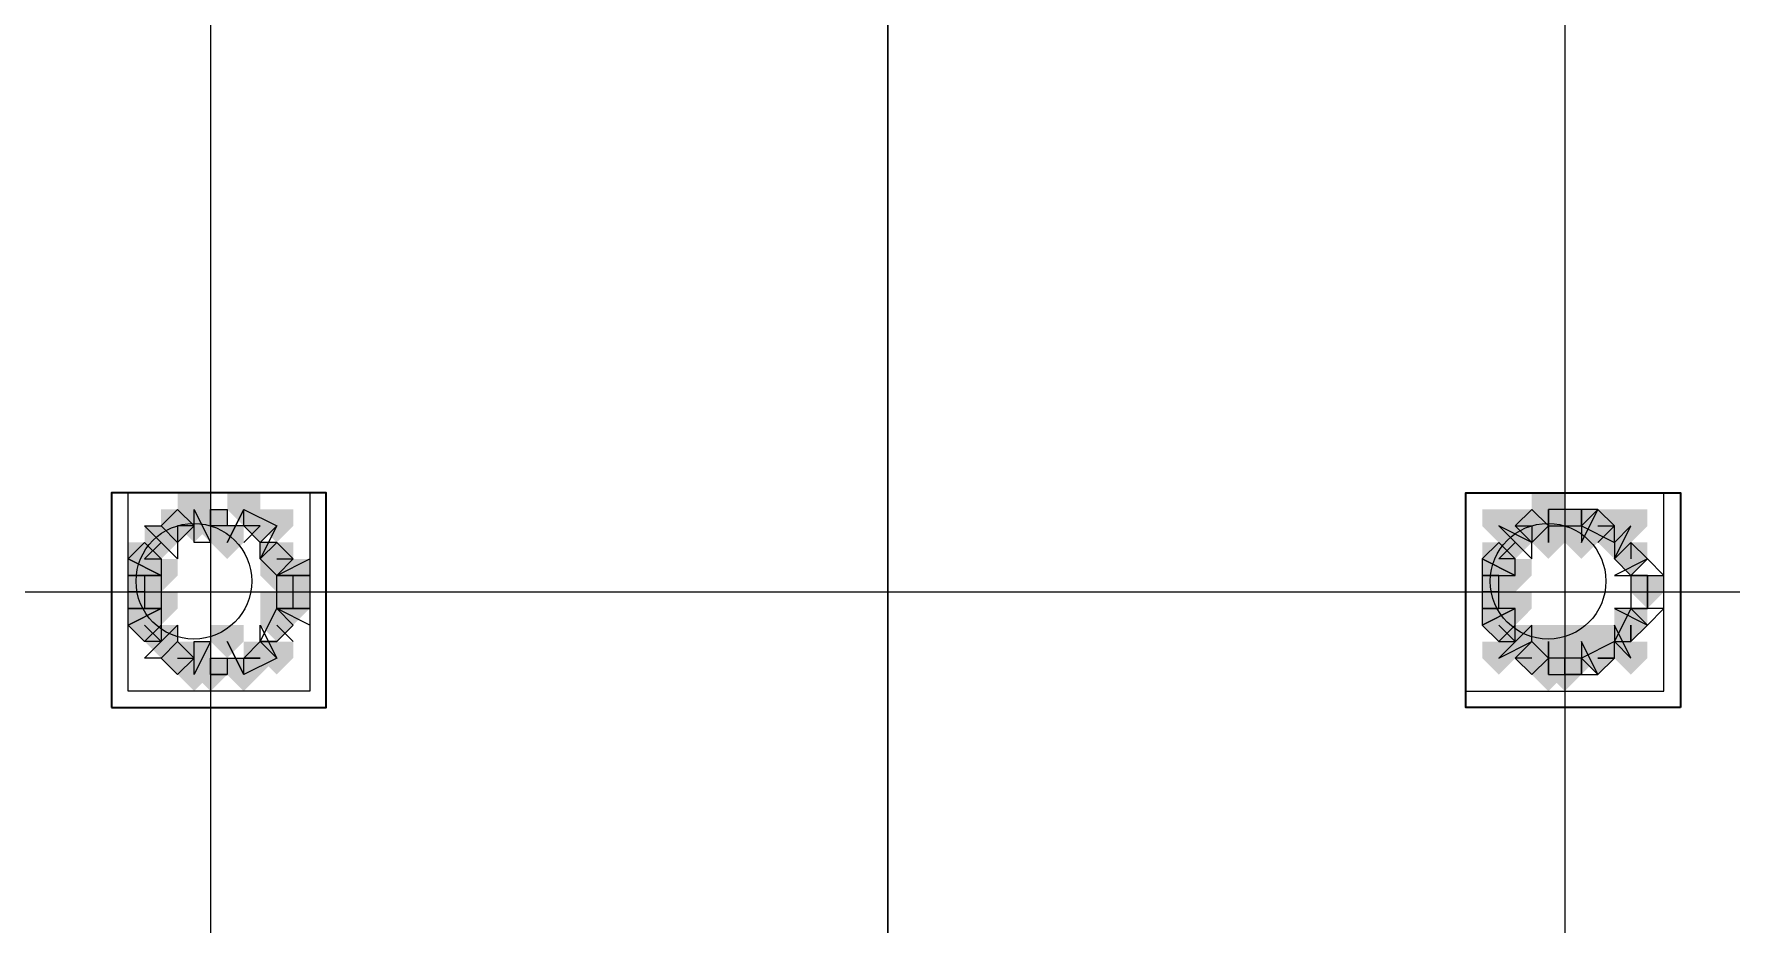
# Model space of a CAD drawing. Header units: millimetres. Extents: x 2315 to 4619, y 1334 to 1897.
# Drawn here: x 3846.86 to 3853.13, y 1537.96 to 1541.26 of the extents above; entities that cross this region are included whole.
import ezdxf

# ---------------------------------------------------------------- set-up
doc = ezdxf.new("R2010")
doc.units = ezdxf.units.MM
for name, color, linetype, true_color in [('PDF_10', 7, 'Continuous', 0x00b85c), ('PDF_AXIS', 7, 'Continuous', 0x00b85c), ('PDF_柱构件', 7, 'Continuous', 0x00b85c), ('PDF_转运站初步方案', 7, 'Continuous', 0x00b85c)]:
    doc.layers.add(name, color=color, linetype=linetype, true_color=true_color)
doc.layers.add('PDF_中心线层', color=1, linetype='Continuous')
doc.layers.add('PDF_粗实线层', color=7, linetype='Continuous')

msp = doc.modelspace()

# ---------------------------------------------------------------- hatches: boundary and pattern name
at = {"layer": 'PDF_10', "transparency": 33554559}
for points in [[(3847.3873, 1539.4974), (3847.3263, 1539.4974), (3847.3263, 1539.4363), (3847.3873, 1539.3752), (3847.4484, 1539.4363), (3847.4484, 1539.4974)], [(3847.3873, 1539.4974), (3847.3263, 1539.4974), (3847.3263, 1539.4363), (3847.3873, 1539.3752), (3847.4484, 1539.4363), (3847.4484, 1539.4974)], [(3847.5095, 1539.4974), (3847.4484, 1539.4974), (3847.4484, 1539.4363), (3847.5095, 1539.3752), (3847.5706, 1539.4363), (3847.5706, 1539.4974)], [(3847.5095, 1539.4974), (3847.4484, 1539.4974), (3847.4484, 1539.4363), (3847.5095, 1539.3752), (3847.5706, 1539.4363), (3847.5706, 1539.4974)], [(3847.6927, 1539.4974), (3847.6317, 1539.4974), (3847.6317, 1539.4363), (3847.6927, 1539.3752), (3847.7538, 1539.4363), (3847.7538, 1539.4974)], [(3847.6927, 1539.4974), (3847.6317, 1539.4974), (3847.6317, 1539.4363), (3847.6927, 1539.3752), (3847.7538, 1539.4363), (3847.7538, 1539.4974)], [(3852.396, 1539.4974), (3852.3349, 1539.4974), (3852.3349, 1539.4363), (3852.396, 1539.3752), (3852.4571, 1539.4363), (3852.4571, 1539.4974)], [(3852.396, 1539.4974), (3852.3349, 1539.4974), (3852.3349, 1539.4363), (3852.396, 1539.3752), (3852.4571, 1539.4363), (3852.4571, 1539.4974)], [(3852.5181, 1539.4974), (3852.4571, 1539.4974), (3852.4571, 1539.4363), (3852.5181, 1539.3752), (3852.5792, 1539.4363), (3852.5792, 1539.4974)], [(3852.5181, 1539.4974), (3852.4571, 1539.4974), (3852.4571, 1539.4363), (3852.5181, 1539.3752), (3852.5792, 1539.4363), (3852.5792, 1539.4974)], [(3852.6403, 1539.4974), (3852.5792, 1539.4974), (3852.5792, 1539.4363), (3852.6403, 1539.3752), (3852.7014, 1539.4363), (3852.7014, 1539.4974)], [(3852.6403, 1539.4974), (3852.5792, 1539.4974), (3852.5792, 1539.4363), (3852.6403, 1539.3752), (3852.7014, 1539.4363), (3852.7014, 1539.4974)], [(3847.2652, 1539.3752), (3847.2041, 1539.3752), (3847.2041, 1539.3141), (3847.2652, 1539.253), (3847.3263, 1539.3141), (3847.3263, 1539.3752)], [(3847.2652, 1539.3752), (3847.2041, 1539.3752), (3847.2041, 1539.3141), (3847.2652, 1539.253), (3847.3263, 1539.3141), (3847.3263, 1539.3752)], [(3847.7538, 1539.3752), (3847.6927, 1539.3752), (3847.6927, 1539.3141), (3847.7538, 1539.253), (3847.8149, 1539.3141), (3847.8149, 1539.3752)], [(3847.7538, 1539.3752), (3847.6927, 1539.3752), (3847.6927, 1539.3141), (3847.7538, 1539.253), (3847.8149, 1539.3141), (3847.8149, 1539.3752)], [(3852.2738, 1539.3752), (3852.2127, 1539.3752), (3852.2127, 1539.3141), (3852.2738, 1539.253), (3852.3349, 1539.3141), (3852.3349, 1539.3752)], [(3852.2738, 1539.3752), (3852.2127, 1539.3752), (3852.2127, 1539.3141), (3852.2738, 1539.253), (3852.3349, 1539.3141), (3852.3349, 1539.3752)], [(3852.7625, 1539.3752), (3852.7014, 1539.3752), (3852.7014, 1539.3141), (3852.7625, 1539.253), (3852.8236, 1539.3141), (3852.8236, 1539.3752)], [(3852.7625, 1539.3752), (3852.7014, 1539.3752), (3852.7014, 1539.3141), (3852.7625, 1539.253), (3852.8236, 1539.3141), (3852.8236, 1539.3752)], [(3852.7625, 1539.3752), (3852.7014, 1539.3752), (3852.7014, 1539.3141), (3852.7625, 1539.253), (3852.8236, 1539.3141), (3852.8236, 1539.3752)], [(3847.2652, 1539.253), (3847.2041, 1539.253), (3847.2041, 1539.192), (3847.2652, 1539.1309), (3847.3263, 1539.192), (3847.3263, 1539.253)], [(3847.2652, 1539.253), (3847.2041, 1539.253), (3847.2041, 1539.192), (3847.2652, 1539.1309), (3847.3263, 1539.192), (3847.3263, 1539.253)], [(3847.8149, 1539.253), (3847.7538, 1539.253), (3847.7538, 1539.192), (3847.8149, 1539.1309), (3847.876, 1539.192), (3847.876, 1539.253)], [(3847.8149, 1539.253), (3847.7538, 1539.253), (3847.7538, 1539.192), (3847.8149, 1539.1309), (3847.876, 1539.192), (3847.876, 1539.253)], [(3852.2738, 1539.253), (3852.2127, 1539.253), (3852.2127, 1539.192), (3852.2738, 1539.1309), (3852.3349, 1539.192), (3852.3349, 1539.253)], [(3852.2738, 1539.253), (3852.2127, 1539.253), (3852.2127, 1539.192), (3852.2738, 1539.1309), (3852.3349, 1539.192), (3852.3349, 1539.253)], [(3852.8236, 1539.253), (3852.7625, 1539.253), (3852.7625, 1539.192), (3852.8236, 1539.1309), (3852.8846, 1539.192), (3852.8846, 1539.253)], [(3852.8236, 1539.253), (3852.7625, 1539.253), (3852.7625, 1539.192), (3852.8236, 1539.1309), (3852.8846, 1539.192), (3852.8846, 1539.253)], [(3847.2652, 1539.1309), (3847.2041, 1539.1309), (3847.2041, 1539.0698), (3847.2652, 1539.0087), (3847.3263, 1539.0698), (3847.3263, 1539.1309)], [(3847.2652, 1539.1309), (3847.2041, 1539.1309), (3847.2041, 1539.0698), (3847.2652, 1539.0087), (3847.3263, 1539.0698), (3847.3263, 1539.1309)], [(3847.7538, 1539.1309), (3847.6927, 1539.1309), (3847.6927, 1539.0698), (3847.7538, 1539.0087), (3847.8149, 1539.0698), (3847.8149, 1539.1309)], [(3847.7538, 1539.1309), (3847.6927, 1539.1309), (3847.6927, 1539.0698), (3847.7538, 1539.0087), (3847.8149, 1539.0698), (3847.8149, 1539.1309)], [(3852.2738, 1539.1309), (3852.2127, 1539.1309), (3852.2127, 1539.0698), (3852.2738, 1539.0087), (3852.3349, 1539.0698), (3852.3349, 1539.1309)], [(3852.2738, 1539.1309), (3852.2127, 1539.1309), (3852.2127, 1539.0698), (3852.2738, 1539.0087), (3852.3349, 1539.0698), (3852.3349, 1539.1309)], [(3852.7625, 1539.1309), (3852.7014, 1539.1309), (3852.7014, 1539.0698), (3852.7625, 1539.0087), (3852.8236, 1539.0698), (3852.8236, 1539.1309)], [(3852.7625, 1539.1309), (3852.7014, 1539.1309), (3852.7014, 1539.0698), (3852.7625, 1539.0087), (3852.8236, 1539.0698), (3852.8236, 1539.1309)], [(3847.3873, 1539.0087), (3847.3263, 1539.0087), (3847.3263, 1538.9476), (3847.3873, 1538.8866), (3847.4484, 1538.9476), (3847.4484, 1539.0087)], [(3847.3873, 1539.0087), (3847.3263, 1539.0087), (3847.3263, 1538.9476), (3847.3873, 1538.8866), (3847.4484, 1538.9476), (3847.4484, 1539.0087)], [(3847.3873, 1539.0087), (3847.3263, 1539.0087), (3847.3263, 1538.9476), (3847.3873, 1538.8866), (3847.4484, 1538.9476), (3847.4484, 1539.0087)], [(3847.6927, 1539.0087), (3847.6317, 1539.0087), (3847.6317, 1538.9476), (3847.6927, 1538.8866), (3847.7538, 1538.9476), (3847.7538, 1539.0087)], [(3847.6927, 1539.0087), (3847.6317, 1539.0087), (3847.6317, 1538.9476), (3847.6927, 1538.8866), (3847.7538, 1538.9476), (3847.7538, 1539.0087)], [(3852.396, 1539.0087), (3852.3349, 1539.0087), (3852.3349, 1538.9476), (3852.396, 1538.8866), (3852.4571, 1538.9476), (3852.4571, 1539.0087)], [(3852.396, 1539.0087), (3852.3349, 1539.0087), (3852.3349, 1538.9476), (3852.396, 1538.8866), (3852.4571, 1538.9476), (3852.4571, 1539.0087)], [(3852.396, 1539.0087), (3852.3349, 1539.0087), (3852.3349, 1538.9476), (3852.396, 1538.8866), (3852.4571, 1538.9476), (3852.4571, 1539.0087)], [(3852.6403, 1539.0087), (3852.5792, 1539.0087), (3852.5792, 1538.9476), (3852.6403, 1538.8866), (3852.7014, 1538.9476), (3852.7014, 1539.0087)], [(3852.6403, 1539.0087), (3852.5792, 1539.0087), (3852.5792, 1538.9476), (3852.6403, 1538.8866), (3852.7014, 1538.9476), (3852.7014, 1539.0087)], [(3847.5095, 1538.9476), (3847.4484, 1538.9476), (3847.4484, 1538.8866), (3847.5095, 1538.8255), (3847.5706, 1538.8866), (3847.5706, 1538.9476)], [(3847.5095, 1538.9476), (3847.4484, 1538.9476), (3847.4484, 1538.8866), (3847.5095, 1538.8255), (3847.5706, 1538.8866), (3847.5706, 1538.9476)], [(3852.5181, 1538.9476), (3852.4571, 1538.9476), (3852.4571, 1538.8866), (3852.5181, 1538.8255), (3852.5792, 1538.8866), (3852.5792, 1538.9476)], [(3852.5181, 1538.9476), (3852.4571, 1538.9476), (3852.4571, 1538.8866), (3852.5181, 1538.8255), (3852.5792, 1538.8866), (3852.5792, 1538.9476)]]:
    msp.add_hatch(color=6, dxfattribs=at).paths.add_polyline_path(points)
at = {"layer": 'PDF_柱构件', "transparency": 33554559}
for points in [[(3847.4484, 1539.5584), (3847.3873, 1539.5584), (3847.3873, 1539.4974), (3847.4484, 1539.4363), (3847.5095, 1539.4974), (3847.5095, 1539.5584)], [(3847.6317, 1539.5584), (3847.5706, 1539.5584), (3847.5706, 1539.4974), (3847.6317, 1539.4363), (3847.6927, 1539.4974), (3847.6927, 1539.5584)], [(3852.4571, 1539.5584), (3852.396, 1539.5584), (3852.396, 1539.4974), (3852.4571, 1539.4363), (3852.5181, 1539.4974), (3852.5181, 1539.5584)], [(3847.4484, 1539.4974), (3847.3873, 1539.4974), (3847.3873, 1539.4363), (3847.4484, 1539.3752), (3847.5095, 1539.4363), (3847.5095, 1539.4974)], [(3847.7538, 1539.4974), (3847.6927, 1539.4974), (3847.6927, 1539.4363), (3847.7538, 1539.3752), (3847.8149, 1539.4363), (3847.8149, 1539.4974)], [(3852.2738, 1539.4974), (3852.2127, 1539.4974), (3852.2127, 1539.4363), (3852.2738, 1539.3752), (3852.3349, 1539.4363), (3852.3349, 1539.4974)], [(3852.4571, 1539.4974), (3852.396, 1539.4974), (3852.396, 1539.4363), (3852.4571, 1539.3752), (3852.5181, 1539.4363), (3852.5181, 1539.4974)], [(3852.5792, 1539.4974), (3852.5181, 1539.4974), (3852.5181, 1539.4363), (3852.5792, 1539.3752), (3852.6403, 1539.4363), (3852.6403, 1539.4974)], [(3852.7625, 1539.4974), (3852.7014, 1539.4974), (3852.7014, 1539.4363), (3852.7625, 1539.3752), (3852.8236, 1539.4363), (3852.8236, 1539.4974)], [(3847.3263, 1539.4363), (3847.2652, 1539.4363), (3847.2652, 1539.3752), (3847.3263, 1539.3141), (3847.3873, 1539.3752), (3847.3873, 1539.4363)], [(3847.5706, 1539.4363), (3847.5095, 1539.4363), (3847.5095, 1539.3752), (3847.5706, 1539.3141), (3847.6317, 1539.3752), (3847.6317, 1539.4363)], [(3852.3349, 1539.4363), (3852.2738, 1539.4363), (3852.2738, 1539.3752), (3852.3349, 1539.3141), (3852.396, 1539.3752), (3852.396, 1539.4363)], [(3852.4571, 1539.4363), (3852.396, 1539.4363), (3852.396, 1539.3752), (3852.4571, 1539.3141), (3852.5181, 1539.3752), (3852.5181, 1539.4363)], [(3852.5792, 1539.4363), (3852.5181, 1539.4363), (3852.5181, 1539.3752), (3852.5792, 1539.3141), (3852.6403, 1539.3752), (3852.6403, 1539.4363)], [(3852.7014, 1539.4363), (3852.6403, 1539.4363), (3852.6403, 1539.3752), (3852.7014, 1539.3141), (3852.7625, 1539.3752), (3852.7625, 1539.4363)], [(3847.2652, 1539.3141), (3847.2041, 1539.3141), (3847.2041, 1539.253), (3847.2652, 1539.192), (3847.3263, 1539.253), (3847.3263, 1539.3141)], [(3847.3263, 1539.3141), (3847.2652, 1539.3141), (3847.2652, 1539.253), (3847.3263, 1539.192), (3847.3873, 1539.253), (3847.3873, 1539.3141)], [(3847.7538, 1539.3141), (3847.6927, 1539.3141), (3847.6927, 1539.253), (3847.7538, 1539.192), (3847.8149, 1539.253), (3847.8149, 1539.3141)], [(3847.8149, 1539.3141), (3847.7538, 1539.3141), (3847.7538, 1539.253), (3847.8149, 1539.192), (3847.876, 1539.253), (3847.876, 1539.3141)], [(3852.2738, 1539.3141), (3852.2127, 1539.3141), (3852.2127, 1539.253), (3852.2738, 1539.192), (3852.3349, 1539.253), (3852.3349, 1539.3141)], [(3852.3349, 1539.3141), (3852.2738, 1539.3141), (3852.2738, 1539.253), (3852.3349, 1539.192), (3852.396, 1539.253), (3852.396, 1539.3141)], [(3847.2652, 1539.192), (3847.2041, 1539.192), (3847.2041, 1539.1309), (3847.2652, 1539.0698), (3847.3263, 1539.1309), (3847.3263, 1539.192)], [(3847.3263, 1539.192), (3847.2652, 1539.192), (3847.2652, 1539.1309), (3847.3263, 1539.0698), (3847.3873, 1539.1309), (3847.3873, 1539.192)], [(3847.7538, 1539.192), (3847.6927, 1539.192), (3847.6927, 1539.1309), (3847.7538, 1539.0698), (3847.8149, 1539.1309), (3847.8149, 1539.192)], [(3847.8149, 1539.192), (3847.7538, 1539.192), (3847.7538, 1539.1309), (3847.8149, 1539.0698), (3847.876, 1539.1309), (3847.876, 1539.192)], [(3852.2738, 1539.192), (3852.2127, 1539.192), (3852.2127, 1539.1309), (3852.2738, 1539.0698), (3852.3349, 1539.1309), (3852.3349, 1539.192)], [(3852.3349, 1539.192), (3852.2738, 1539.192), (3852.2738, 1539.1309), (3852.3349, 1539.0698), (3852.396, 1539.1309), (3852.396, 1539.192)], [(3847.3263, 1539.0698), (3847.2652, 1539.0698), (3847.2652, 1539.0087), (3847.3263, 1538.9476), (3847.3873, 1539.0087), (3847.3873, 1539.0698)], [(3847.5706, 1539.0698), (3847.5095, 1539.0698), (3847.5095, 1539.0087), (3847.5706, 1538.9476), (3847.6317, 1539.0087), (3847.6317, 1539.0698)], [(3852.3349, 1539.0698), (3852.2738, 1539.0698), (3852.2738, 1539.0087), (3852.3349, 1538.9476), (3852.396, 1539.0087), (3852.396, 1539.0698)], [(3852.4571, 1539.0698), (3852.396, 1539.0698), (3852.396, 1539.0087), (3852.4571, 1538.9476), (3852.5181, 1539.0087), (3852.5181, 1539.0698)], [(3852.5792, 1539.0698), (3852.5181, 1539.0698), (3852.5181, 1539.0087), (3852.5792, 1538.9476), (3852.6403, 1539.0087), (3852.6403, 1539.0698)], [(3852.7014, 1539.0698), (3852.6403, 1539.0698), (3852.6403, 1539.0087), (3852.7014, 1538.9476), (3852.7625, 1539.0087), (3852.7625, 1539.0698)], [(3847.4484, 1539.0087), (3847.3873, 1539.0087), (3847.3873, 1538.9476), (3847.4484, 1538.8866), (3847.5095, 1538.9476), (3847.5095, 1539.0087)], [(3847.7538, 1539.0087), (3847.6927, 1539.0087), (3847.6927, 1538.9476), (3847.7538, 1538.8866), (3847.8149, 1538.9476), (3847.8149, 1539.0087)], [(3852.2738, 1539.0087), (3852.2127, 1539.0087), (3852.2127, 1538.9476), (3852.2738, 1538.8866), (3852.3349, 1538.9476), (3852.3349, 1539.0087)], [(3852.4571, 1539.0087), (3852.396, 1539.0087), (3852.396, 1538.9476), (3852.4571, 1538.8866), (3852.5181, 1538.9476), (3852.5181, 1539.0087)], [(3852.5792, 1539.0087), (3852.5181, 1539.0087), (3852.5181, 1538.9476), (3852.5792, 1538.8866), (3852.6403, 1538.9476), (3852.6403, 1539.0087)], [(3852.7625, 1539.0087), (3852.7014, 1539.0087), (3852.7014, 1538.9476), (3852.7625, 1538.8866), (3852.8236, 1538.9476), (3852.8236, 1539.0087)], [(3847.4484, 1538.9476), (3847.3873, 1538.9476), (3847.3873, 1538.8866), (3847.4484, 1538.8255), (3847.5095, 1538.8866), (3847.5095, 1538.9476)], [(3847.6317, 1538.9476), (3847.5706, 1538.9476), (3847.5706, 1538.8866), (3847.6317, 1538.8255), (3847.6927, 1538.8866), (3847.6927, 1538.9476)], [(3852.4571, 1538.9476), (3852.396, 1538.9476), (3852.396, 1538.8866), (3852.4571, 1538.8255), (3852.5181, 1538.8866), (3852.5181, 1538.9476)]]:
    msp.add_hatch(color=6, dxfattribs=at).paths.add_polyline_path(points)
at = {"layer": 'PDF_转运站初步方案', "transparency": 33554559}
for points in [[(3847.3873, 1539.4974), (3847.3263, 1539.4974), (3847.3263, 1539.4363), (3847.3873, 1539.3752), (3847.4484, 1539.4363), (3847.4484, 1539.4974)], [(3847.3873, 1539.4974), (3847.3263, 1539.4974), (3847.3263, 1539.4363), (3847.3873, 1539.3752), (3847.4484, 1539.4363), (3847.4484, 1539.4974)], [(3847.5095, 1539.4974), (3847.4484, 1539.4974), (3847.4484, 1539.4363), (3847.5095, 1539.3752), (3847.5706, 1539.4363), (3847.5706, 1539.4974)], [(3847.5095, 1539.4974), (3847.4484, 1539.4974), (3847.4484, 1539.4363), (3847.5095, 1539.3752), (3847.5706, 1539.4363), (3847.5706, 1539.4974)], [(3847.6927, 1539.4974), (3847.6317, 1539.4974), (3847.6317, 1539.4363), (3847.6927, 1539.3752), (3847.7538, 1539.4363), (3847.7538, 1539.4974)], [(3847.6927, 1539.4974), (3847.6317, 1539.4974), (3847.6317, 1539.4363), (3847.6927, 1539.3752), (3847.7538, 1539.4363), (3847.7538, 1539.4974)], [(3852.396, 1539.4974), (3852.3349, 1539.4974), (3852.3349, 1539.4363), (3852.396, 1539.3752), (3852.4571, 1539.4363), (3852.4571, 1539.4974)], [(3852.396, 1539.4974), (3852.3349, 1539.4974), (3852.3349, 1539.4363), (3852.396, 1539.3752), (3852.4571, 1539.4363), (3852.4571, 1539.4974)], [(3852.5181, 1539.4974), (3852.4571, 1539.4974), (3852.4571, 1539.4363), (3852.5181, 1539.3752), (3852.5792, 1539.4363), (3852.5792, 1539.4974)], [(3852.5181, 1539.4974), (3852.4571, 1539.4974), (3852.4571, 1539.4363), (3852.5181, 1539.3752), (3852.5792, 1539.4363), (3852.5792, 1539.4974)], [(3852.6403, 1539.4974), (3852.5792, 1539.4974), (3852.5792, 1539.4363), (3852.6403, 1539.3752), (3852.7014, 1539.4363), (3852.7014, 1539.4974)], [(3852.6403, 1539.4974), (3852.5792, 1539.4974), (3852.5792, 1539.4363), (3852.6403, 1539.3752), (3852.7014, 1539.4363), (3852.7014, 1539.4974)], [(3847.2652, 1539.3752), (3847.2041, 1539.3752), (3847.2041, 1539.3141), (3847.2652, 1539.253), (3847.3263, 1539.3141), (3847.3263, 1539.3752)], [(3847.2652, 1539.3752), (3847.2041, 1539.3752), (3847.2041, 1539.3141), (3847.2652, 1539.253), (3847.3263, 1539.3141), (3847.3263, 1539.3752)], [(3847.7538, 1539.3752), (3847.6927, 1539.3752), (3847.6927, 1539.3141), (3847.7538, 1539.253), (3847.8149, 1539.3141), (3847.8149, 1539.3752)], [(3847.7538, 1539.3752), (3847.6927, 1539.3752), (3847.6927, 1539.3141), (3847.7538, 1539.253), (3847.8149, 1539.3141), (3847.8149, 1539.3752)], [(3852.2738, 1539.3752), (3852.2127, 1539.3752), (3852.2127, 1539.3141), (3852.2738, 1539.253), (3852.3349, 1539.3141), (3852.3349, 1539.3752)], [(3852.2738, 1539.3752), (3852.2127, 1539.3752), (3852.2127, 1539.3141), (3852.2738, 1539.253), (3852.3349, 1539.3141), (3852.3349, 1539.3752)], [(3852.7625, 1539.3752), (3852.7014, 1539.3752), (3852.7014, 1539.3141), (3852.7625, 1539.253), (3852.8236, 1539.3141), (3852.8236, 1539.3752)], [(3852.7625, 1539.3752), (3852.7014, 1539.3752), (3852.7014, 1539.3141), (3852.7625, 1539.253), (3852.8236, 1539.3141), (3852.8236, 1539.3752)], [(3847.2652, 1539.253), (3847.2041, 1539.253), (3847.2041, 1539.192), (3847.2652, 1539.1309), (3847.3263, 1539.192), (3847.3263, 1539.253)], [(3847.2652, 1539.253), (3847.2041, 1539.253), (3847.2041, 1539.192), (3847.2652, 1539.1309), (3847.3263, 1539.192), (3847.3263, 1539.253)], [(3847.8149, 1539.253), (3847.7538, 1539.253), (3847.7538, 1539.192), (3847.8149, 1539.1309), (3847.876, 1539.192), (3847.876, 1539.253)], [(3847.8149, 1539.253), (3847.7538, 1539.253), (3847.7538, 1539.192), (3847.8149, 1539.1309), (3847.876, 1539.192), (3847.876, 1539.253)], [(3852.2738, 1539.253), (3852.2127, 1539.253), (3852.2127, 1539.192), (3852.2738, 1539.1309), (3852.3349, 1539.192), (3852.3349, 1539.253)], [(3852.2738, 1539.253), (3852.2127, 1539.253), (3852.2127, 1539.192), (3852.2738, 1539.1309), (3852.3349, 1539.192), (3852.3349, 1539.253)], [(3852.8236, 1539.253), (3852.7625, 1539.253), (3852.7625, 1539.192), (3852.8236, 1539.1309), (3852.8846, 1539.192), (3852.8846, 1539.253)], [(3852.8236, 1539.253), (3852.7625, 1539.253), (3852.7625, 1539.192), (3852.8236, 1539.1309), (3852.8846, 1539.192), (3852.8846, 1539.253)], [(3847.2652, 1539.1309), (3847.2041, 1539.1309), (3847.2041, 1539.0698), (3847.2652, 1539.0087), (3847.3263, 1539.0698), (3847.3263, 1539.1309)], [(3847.2652, 1539.1309), (3847.2041, 1539.1309), (3847.2041, 1539.0698), (3847.2652, 1539.0087), (3847.3263, 1539.0698), (3847.3263, 1539.1309)], [(3847.7538, 1539.1309), (3847.6927, 1539.1309), (3847.6927, 1539.0698), (3847.7538, 1539.0087), (3847.8149, 1539.0698), (3847.8149, 1539.1309)], [(3847.7538, 1539.1309), (3847.6927, 1539.1309), (3847.6927, 1539.0698), (3847.7538, 1539.0087), (3847.8149, 1539.0698), (3847.8149, 1539.1309)], [(3852.2738, 1539.1309), (3852.2127, 1539.1309), (3852.2127, 1539.0698), (3852.2738, 1539.0087), (3852.3349, 1539.0698), (3852.3349, 1539.1309)], [(3852.2738, 1539.1309), (3852.2127, 1539.1309), (3852.2127, 1539.0698), (3852.2738, 1539.0087), (3852.3349, 1539.0698), (3852.3349, 1539.1309)], [(3852.7625, 1539.1309), (3852.7014, 1539.1309), (3852.7014, 1539.0698), (3852.7625, 1539.0087), (3852.8236, 1539.0698), (3852.8236, 1539.1309)], [(3852.7625, 1539.1309), (3852.7014, 1539.1309), (3852.7014, 1539.0698), (3852.7625, 1539.0087), (3852.8236, 1539.0698), (3852.8236, 1539.1309)], [(3847.3873, 1539.0087), (3847.3263, 1539.0087), (3847.3263, 1538.9476), (3847.3873, 1538.8866), (3847.4484, 1538.9476), (3847.4484, 1539.0087)], [(3847.3873, 1539.0087), (3847.3263, 1539.0087), (3847.3263, 1538.9476), (3847.3873, 1538.8866), (3847.4484, 1538.9476), (3847.4484, 1539.0087)], [(3847.6927, 1539.0087), (3847.6317, 1539.0087), (3847.6317, 1538.9476), (3847.6927, 1538.8866), (3847.7538, 1538.9476), (3847.7538, 1539.0087)], [(3847.6927, 1539.0087), (3847.6317, 1539.0087), (3847.6317, 1538.9476), (3847.6927, 1538.8866), (3847.7538, 1538.9476), (3847.7538, 1539.0087)], [(3852.396, 1539.0087), (3852.3349, 1539.0087), (3852.3349, 1538.9476), (3852.396, 1538.8866), (3852.4571, 1538.9476), (3852.4571, 1539.0087)], [(3852.396, 1539.0087), (3852.3349, 1539.0087), (3852.3349, 1538.9476), (3852.396, 1538.8866), (3852.4571, 1538.9476), (3852.4571, 1539.0087)], [(3852.6403, 1539.0087), (3852.5792, 1539.0087), (3852.5792, 1538.9476), (3852.6403, 1538.8866), (3852.7014, 1538.9476), (3852.7014, 1539.0087)], [(3852.6403, 1539.0087), (3852.5792, 1539.0087), (3852.5792, 1538.9476), (3852.6403, 1538.8866), (3852.7014, 1538.9476), (3852.7014, 1539.0087)], [(3847.5095, 1538.9476), (3847.4484, 1538.9476), (3847.4484, 1538.8866), (3847.5095, 1538.8255), (3847.5706, 1538.8866), (3847.5706, 1538.9476)], [(3847.5095, 1538.9476), (3847.4484, 1538.9476), (3847.4484, 1538.8866), (3847.5095, 1538.8255), (3847.5706, 1538.8866), (3847.5706, 1538.9476)], [(3852.5181, 1538.9476), (3852.4571, 1538.9476), (3852.4571, 1538.8866), (3852.5181, 1538.8255), (3852.5792, 1538.8866), (3852.5792, 1538.9476)], [(3852.5181, 1538.9476), (3852.4571, 1538.9476), (3852.4571, 1538.8866), (3852.5181, 1538.8255), (3852.5792, 1538.8866), (3852.5792, 1538.9476)]]:
    msp.add_hatch(color=6, dxfattribs=at).paths.add_polyline_path(points)

# ---------------------------------------------------------------- linework, layer by layer
at = {"layer": 'PDF_10', "color": 6, "lineweight": 18}
for points in [[(3847.5706, 1539.4363), (3847.5095, 1539.4363), (3847.5095, 1539.4974)], [(3852.5181, 1539.4974), (3852.5181, 1539.4363), (3852.5792, 1539.4363)], [(3847.4484, 1539.4363), (3847.3873, 1539.4363), (3847.3873, 1539.3752)], [(3847.6317, 1539.3752), (3847.6927, 1539.4363), (3847.6317, 1539.4363)], [(3852.3349, 1539.4363), (3852.396, 1539.4363), (3852.396, 1539.3752)], [(3852.6403, 1539.4363), (3852.7014, 1539.4363), (3852.6403, 1539.3752)], [(3847.3263, 1539.3752), (3847.2652, 1539.3141), (3847.3263, 1539.3141)], [(3847.7538, 1539.3141), (3847.8149, 1539.3141), (3847.7538, 1539.3752)], [(3852.3349, 1539.3141), (3852.2738, 1539.3141), (3852.3349, 1539.3752)], [(3852.7625, 1539.3752), (3852.7625, 1539.3141)], [(3847.2652, 1539.253), (3847.2652, 1539.1309)], [(3847.8149, 1539.1309), (3847.8149, 1539.253)], [(3852.2738, 1539.1309), (3852.2738, 1539.253)], [(3852.8236, 1539.253), (3852.8236, 1539.1309)], [(3847.2652, 1539.192), (3847.2041, 1539.192)], [(3847.7538, 1539.192), (3847.8149, 1539.192)], [(3852.2738, 1539.192), (3852.2127, 1539.192)], [(3852.7625, 1539.192), (3852.8236, 1539.192)], [(3847.2652, 1539.0698), (3847.3263, 1539.0087)], [(3847.3263, 1539.0698), (3847.2652, 1539.0087)], [(3847.7538, 1539.0087), (3847.8149, 1539.0698)], [(3847.7538, 1539.0698), (3847.8149, 1539.0087)], [(3852.3349, 1539.0087), (3852.2738, 1539.0698)], [(3852.3349, 1539.0698), (3852.2738, 1539.0087)], [(3852.7625, 1539.0087), (3852.7625, 1539.0698), (3852.7625, 1539.0087)], [(3847.3873, 1538.9476), (3847.4484, 1538.9476)], [(3847.5095, 1538.9476), (3847.5095, 1538.8866), (3847.5706, 1538.8866)], [(3847.6927, 1538.9476), (3847.6317, 1538.9476), (3847.6927, 1538.9476)], [(3852.396, 1538.9476), (3852.3349, 1538.9476)], [(3852.5792, 1538.8866), (3852.5181, 1538.8866), (3852.5181, 1538.9476)], [(3852.7014, 1538.9476), (3852.6403, 1538.9476), (3852.7014, 1538.9476)]]:
    msp.add_lwpolyline(points, dxfattribs=at)
at = {"layer": 'PDF_AXIS', "color": 6, "lineweight": 18}
for points in [[(3847.2041, 1538.8255), (3847.2041, 1539.5584), (3847.876, 1539.5584), (3847.876, 1538.8255)], [(3852.8846, 1538.8255), (3852.8846, 1539.5584), (3852.1517, 1539.5584), (3852.1517, 1538.8255)]]:
    msp.add_lwpolyline(points, close=True, dxfattribs=at)
at = {"layer": 'PDF_中心线层', "color": 6, "lineweight": 18}
msp.add_lwpolyline([(3850.0138, 1535.7103), (3850.0138, 1547.6822)], close=True, dxfattribs=at)
for points in [[(3847.5095, 1547.1325), (3847.5095, 1536.2601)], [(3852.5181, 1547.1325), (3852.5181, 1536.2601)], [(3844.5776, 1539.192), (3855.5111, 1539.192)]]:
    msp.add_lwpolyline(points, dxfattribs=at)
at = {"layer": 'PDF_柱构件', "color": 6, "lineweight": 18}
for points in [[(3847.4484, 1539.4363), (3847.3873, 1539.3752), (3847.3263, 1539.4363), (3847.3873, 1539.4974)], [(3847.4484, 1539.4974), (3847.5095, 1539.3752), (3847.4484, 1539.3752)], [(3847.5706, 1539.4363), (3847.5095, 1539.4363), (3847.5095, 1539.4974), (3847.5706, 1539.4974)], [(3847.6317, 1539.4974), (3847.5706, 1539.3752)], [(3847.6927, 1539.3752), (3847.6317, 1539.4363), (3847.6317, 1539.4974), (3847.7538, 1539.4363)], [(3852.396, 1539.3752), (3852.4571, 1539.4363), (3852.396, 1539.4974), (3852.3349, 1539.4363)], [(3852.4571, 1539.4974), (3852.4571, 1539.3752)], [(3852.4571, 1539.4363), (3852.5792, 1539.4363), (3852.5792, 1539.4974), (3852.4571, 1539.4974)], [(3852.5792, 1539.4974), (3852.5792, 1539.3752), (3852.6403, 1539.4974)], [(3852.5792, 1539.4363), (3852.7014, 1539.3752), (3852.7014, 1539.4363), (3852.6403, 1539.4974)], [(3847.3263, 1539.4363), (3847.3873, 1539.3752), (3847.3873, 1539.3141), (3847.2652, 1539.4363)], [(3847.7538, 1539.4363), (3847.6927, 1539.3141), (3847.6927, 1539.3752)], [(3852.2738, 1539.4363), (3852.396, 1539.3141), (3852.396, 1539.3752)], [(3852.7625, 1539.4363), (3852.7014, 1539.3752), (3852.7014, 1539.3141)], [(3847.3263, 1539.3141), (3847.3263, 1539.253), (3847.2041, 1539.3141), (3847.2652, 1539.3752)], [(3847.7538, 1539.253), (3847.6927, 1539.3141), (3847.7538, 1539.3752), (3847.8149, 1539.3141)], [(3852.3349, 1539.253), (3852.3349, 1539.3141), (3852.2738, 1539.3752), (3852.2127, 1539.3141)], [(3852.7014, 1539.3141), (3852.7625, 1539.253), (3852.8236, 1539.3141), (3852.7625, 1539.3752)], [(3847.2041, 1539.3141), (3847.3263, 1539.253), (3847.2041, 1539.253)], [(3847.3263, 1539.253), (3847.3263, 1539.1309), (3847.2041, 1539.1309), (3847.2041, 1539.253)], [(3847.876, 1539.253), (3847.7538, 1539.253), (3847.876, 1539.3141)], [(3847.7538, 1539.1309), (3847.7538, 1539.253), (3847.876, 1539.253), (3847.876, 1539.1309)], [(3852.2127, 1539.253), (3852.3349, 1539.253), (3852.2127, 1539.3141)], [(3852.2738, 1539.1309), (3852.2738, 1539.253), (3852.2127, 1539.253), (3852.2127, 1539.1309)], [(3852.8236, 1539.3141), (3852.7014, 1539.253), (3852.7625, 1539.253), (3852.8846, 1539.253)], [(3852.7625, 1539.253), (3852.7625, 1539.1309), (3852.8236, 1539.1309), (3852.8236, 1539.253)], [(3847.2041, 1539.1309), (3847.3263, 1539.1309), (3847.2041, 1539.0698)], [(3847.3263, 1539.1309), (3847.3263, 1539.0087), (3847.2652, 1539.0087), (3847.2041, 1539.0698)], [(3847.6927, 1539.0087), (3847.7538, 1539.1309), (3847.8149, 1539.0698), (3847.7538, 1539.0087)], [(3847.876, 1539.0698), (3847.7538, 1539.1309), (3847.876, 1539.1309)], [(3852.2127, 1539.0698), (3852.3349, 1539.1309), (3852.2127, 1539.1309)], [(3852.3349, 1539.0087), (3852.3349, 1539.1309), (3852.2127, 1539.0698), (3852.2738, 1539.0087)], [(3852.8846, 1539.1309), (3852.7625, 1539.1309), (3852.7014, 1539.1309), (3852.8236, 1539.0698)], [(3852.7625, 1539.1309), (3852.7014, 1539.0087), (3852.7625, 1539.0087), (3852.8236, 1539.0698)], [(3847.2652, 1538.9476), (3847.3873, 1539.0698), (3847.3873, 1539.0087), (3847.3263, 1538.9476)], [(3847.7538, 1538.9476), (3847.6927, 1539.0087), (3847.6927, 1539.0698)], [(3852.2738, 1538.9476), (3852.396, 1539.0087), (3852.396, 1539.0698)], [(3852.7625, 1538.9476), (3852.7014, 1539.0698), (3852.7014, 1539.0087)], [(3847.3873, 1539.0087), (3847.4484, 1538.9476), (3847.3873, 1538.8866), (3847.3263, 1538.9476)], [(3847.4484, 1538.8866), (3847.4484, 1539.0087), (3847.5095, 1539.0087)], [(3847.6317, 1538.8866), (3847.5706, 1539.0087)], [(3847.6317, 1538.9476), (3847.6927, 1539.0087), (3847.7538, 1538.9476), (3847.6317, 1538.8866)], [(3852.4571, 1538.9476), (3852.396, 1539.0087), (3852.3349, 1538.9476), (3852.396, 1538.8866)], [(3852.4571, 1538.8866), (3852.4571, 1539.0087)], [(3852.6403, 1538.8866), (3852.5792, 1539.0087), (3852.5792, 1538.8866)], [(3852.7014, 1539.0087), (3852.5792, 1538.9476), (3852.6403, 1538.8866), (3852.7014, 1538.9476)], [(3847.5095, 1538.9476), (3847.5706, 1538.9476), (3847.5706, 1538.8866), (3847.5095, 1538.8866)], [(3852.5792, 1538.9476), (3852.4571, 1538.9476), (3852.4571, 1538.8866), (3852.5792, 1538.8866)]]:
    msp.add_lwpolyline(points, close=True, dxfattribs=at)
for points in [[(3847.6317, 1539.4363), (3847.5706, 1539.4363)], [(3847.7538, 1539.3752), (3847.6927, 1539.3752)], [(3852.7625, 1539.253), (3852.8236, 1539.253)], [(3852.8236, 1539.1309), (3852.7625, 1539.1309)], [(3847.6927, 1539.0087), (3847.7538, 1539.0087)], [(3847.5706, 1538.9476), (3847.6317, 1538.9476)]]:
    msp.add_lwpolyline(points, dxfattribs=at)
at = {"layer": 'PDF_粗实线层', "color": 6, "lineweight": 35}
for points in [[(3847.143, 1538.7644), (3847.9371, 1538.7644), (3847.9371, 1539.5584), (3847.143, 1539.5584)], [(3852.9457, 1538.7644), (3852.1517, 1538.7644), (3852.1517, 1539.5584), (3852.9457, 1539.5584)]]:
    msp.add_lwpolyline(points, close=True, dxfattribs=at)
at = {"layer": 'PDF_转运站初步方案', "color": 6, "lineweight": 18}
for centre in [(3847.4474, 1539.2318), (3847.4474, 1539.2318), (3852.4563, 1539.2318), (3852.4563, 1539.2318)]:
    msp.add_circle(centre, 0.2138, dxfattribs=at)

doc.saveas('drawing.dxf')
